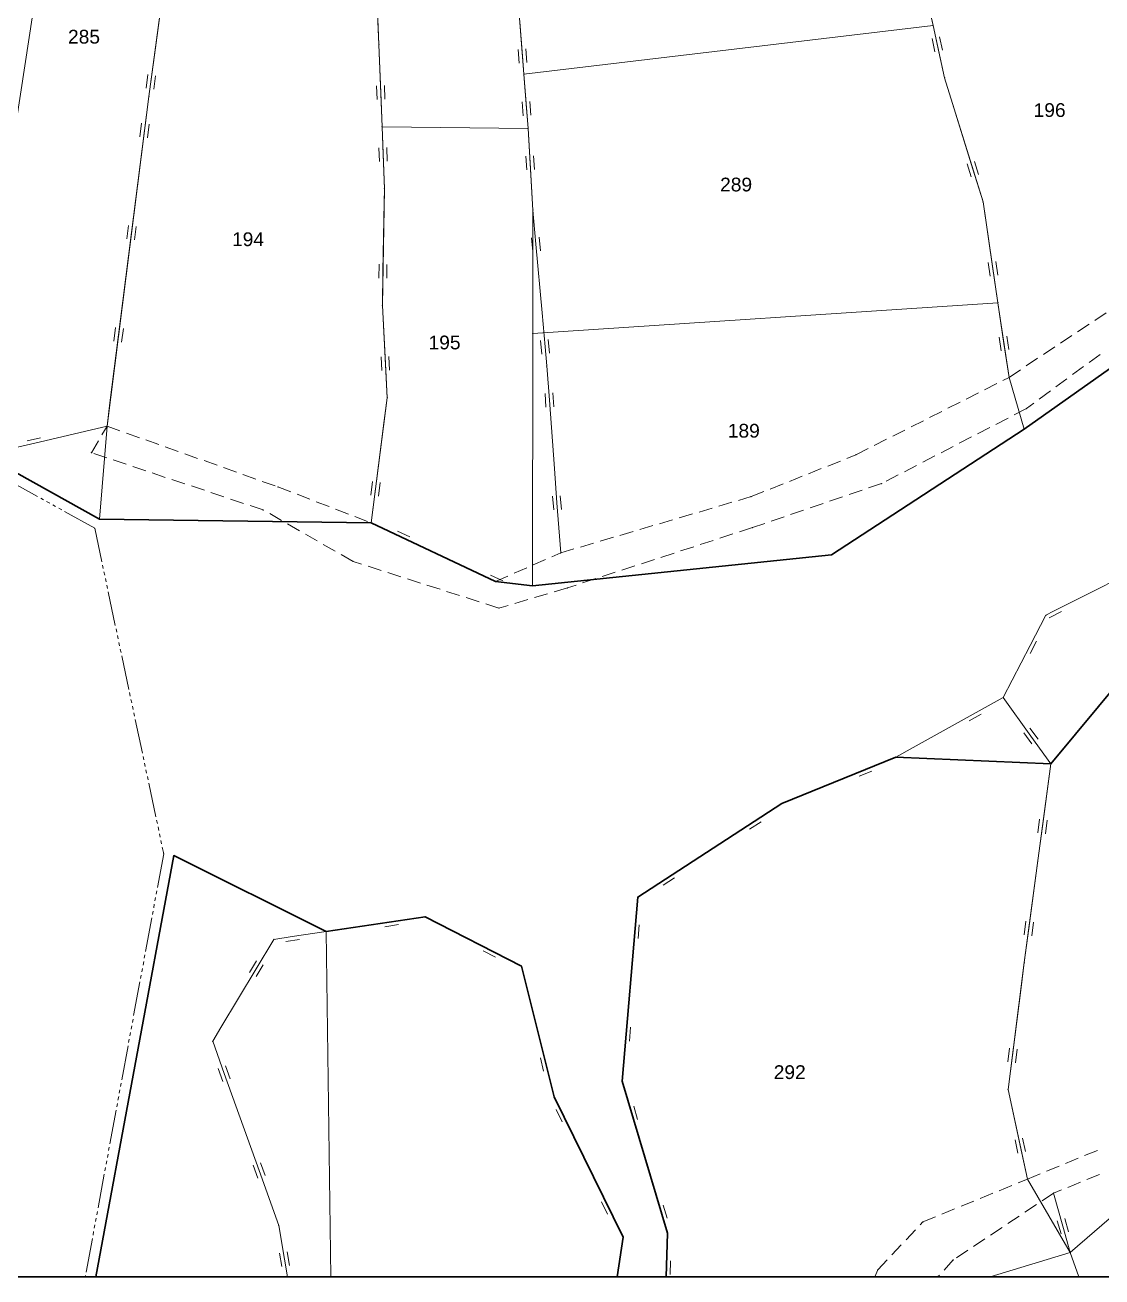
# Model space of a CAD drawing. Header units: millimetres. Extents: x 614452 to 616952, y 4151662 to 4153442.
# Drawn here: x 614932.3 to 615089.2, y 4151662.5 to 4151844.9 of the extents above; entities that cross this region are included whole.
import ezdxf
from ezdxf.xclip import XClip

# ---------------------------------------------------------------- set-up
doc = ezdxf.new("R2010")
doc.units = ezdxf.units.MM
doc.header["$XCLIPFRAME"] = 2
for name, color, linetype, lineweight in [('01_UYGALAN_TARAMA', 26, 'Continuous', 20), ('02_ADA_ALN_YENI', 7, 'Continuous', 30), ('03_PARSEL_ALN_ESKI', 18, 'Continuous', 0), ('03_PARSEL_ALN_YENI', 171, 'Continuous', 0), ('03_PARSEL_NO_ESKI', 5, 'Continuous', 0), ('03_PARSEL_SNR_YENI', 5, 'Continuous', 0), ('06_DETAY_SNR_KROKI', 4, 'Continuous', 0), ('06_DETAY_SNR_PAFTA', 26, 'Continuous', 0), ('07_SNRTIP_GECERLI', 30, 'Continuous', 0), ('07_SNRTIP_SABIT', 18, 'Continuous', 0), ('NOKTA_DETAY_YENI', 171, 'Continuous', 0), ('NOKTA_PARSEL_ESKI', 6, 'Continuous', 0), ('NOKTA_PARSEL_YENI', 30, 'Continuous', 0)]:
    doc.layers.add(name, color=color, linetype=linetype, lineweight=lineweight)
doc.layers.add('ANTET', color=7, linetype='Continuous')
doc.styles.get("Standard").update_dxf_attribs({"font": 'Arial'})

# ---------------------------------------------------------------- blocks, each defined once
blk = doc.blocks.new('fggg')
at = {"layer": '01_UYGALAN_TARAMA', "color": 252}
for p, q in [((614934.15, 4151776.21, 0.95), (614929.78, 4151778.63, 0.95)), ((614935.02, 4151775.72, 0.95), (614934.59, 4151775.96, 0.95)), ((614935.9, 4151775.23, 0.95), (614935.46, 4151775.48, 0.95)), ((614936.77, 4151774.75, 0.95), (614936.34, 4151774.99, 0.95)), ((614937.65, 4151774.26, 0.95), (614937.21, 4151774.51, 0.95)), ((614942.46, 4151771.59, 0.95), (614938.08, 4151774.02, 0.95)), ((614942.46, 4151771.59, 0.95), (614943.49, 4151766.7, 0.95)), ((614943.6, 4151766.21, 0.95), (614943.7, 4151765.72, 0.95)), ((614943.8, 4151765.23, 0.95), (614943.91, 4151764.74, 0.95)), ((614944.01, 4151764.26, 0.95), (614944.11, 4151763.77, 0.95)), ((614944.22, 4151763.28, 0.95), (614944.32, 4151762.79, 0.95)), ((614944.43, 4151762.3, 0.95), (614945.46, 4151757.41, 0.95)), ((614945.57, 4151756.92, 0.95), (614945.67, 4151756.43, 0.95)), ((614945.77, 4151755.94, 0.95), (614945.88, 4151755.45, 0.95)), ((614945.98, 4151754.96, 0.95), (614946.08, 4151754.47, 0.95)), ((614946.19, 4151753.98, 0.95), (614946.29, 4151753.49, 0.95)), ((614946.39, 4151753.01, 0.95), (614947.43, 4151748.11, 0.95)), ((614947.54, 4151747.63, 0.95), (614947.64, 4151747.14, 0.95)), ((614947.74, 4151746.65, 0.95), (614947.85, 4151746.16, 0.95)), ((614947.95, 4151745.67, 0.95), (614948.05, 4151745.18, 0.95)), ((614948.16, 4151744.69, 0.95), (614948.26, 4151744.2, 0.95)), ((614948.36, 4151743.71, 0.95), (614949.4, 4151738.82, 0.95)), ((614949.5, 4151738.33, 0.95), (614949.61, 4151737.84, 0.95)), ((614949.71, 4151737.35, 0.95), (614949.82, 4151736.86, 0.95)), ((614949.92, 4151736.38, 0.95), (614950.02, 4151735.89, 0.95)), ((614950.13, 4151735.4, 0.95), (614950.23, 4151734.91, 0.95)), ((614950.33, 4151734.42, 0.95), (614951.37, 4151729.53, 0.95)), ((614951.47, 4151729.04, 0.95), (614951.58, 4151728.55, 0.95)), ((614951.68, 4151728.06, 0.95), (614951.79, 4151727.57, 0.95)), ((614951.89, 4151727.08, 0.95), (614951.99, 4151726.59, 0.95)), ((614952.1, 4151726.1, 0.95), (614952.2, 4151725.61, 0.95)), ((614952.51, 4151724.17, 0.95), (614951.6, 4151719.25, 0.95)), ((614952.3, 4151725.12, 0.95), (614952.51, 4151724.17, 0.95)), ((614951.5, 4151718.76, 0.95), (614951.41, 4151718.27, 0.95)), ((614951.14, 4151716.79, 0.95), (614951.05, 4151716.3, 0.95)), ((614951.32, 4151717.78, 0.95), (614951.23, 4151717.29, 0.95)), ((614950.78, 4151714.83, 0.95), (614949.86, 4151709.91, 0.95)), ((614950.96, 4151715.81, 0.95), (614950.87, 4151715.32, 0.95)), ((614949.77, 4151709.42, 0.95), (614949.68, 4151708.93, 0.95)), ((614949.41, 4151707.45, 0.95), (614949.32, 4151706.96, 0.95)), ((614949.59, 4151708.44, 0.95), (614949.5, 4151707.95, 0.95)), ((614949.04, 4151705.49, 0.95), (614948.13, 4151700.57, 0.95)), ((614949.23, 4151706.47, 0.95), (614949.13, 4151705.98, 0.95)), ((614948.04, 4151700.08, 0.95), (614947.95, 4151699.59, 0.95)), ((614947.68, 4151698.11, 0.95), (614947.59, 4151697.62, 0.95)), ((614947.86, 4151699.1, 0.95), (614947.77, 4151698.6, 0.95)), ((614947.31, 4151696.15, 0.95), (614946.4, 4151691.23, 0.95)), ((614947.49, 4151697.13, 0.95), (614947.4, 4151696.64, 0.95)), ((614946.31, 4151690.74, 0.95), (614946.22, 4151690.25, 0.95)), ((614945.95, 4151688.77, 0.95), (614945.85, 4151688.28, 0.95)), ((614946.13, 4151689.75, 0.95), (614946.04, 4151689.26, 0.95)), ((614945.76, 4151687.79, 0.95), (614945.67, 4151687.3, 0.95)), ((614945.58, 4151686.81, 0.95), (614944.67, 4151681.89, 0.95)), ((614944.4, 4151680.41, 0.95), (614944.31, 4151679.92, 0.95)), ((614944.58, 4151681.4, 0.95), (614944.49, 4151680.91, 0.95)), ((614944.03, 4151678.45, 0.95), (614943.94, 4151677.96, 0.95)), ((614944.21, 4151679.43, 0.95), (614944.12, 4151678.94, 0.95)), ((614943.85, 4151677.46, 0.95), (614942.94, 4151672.55, 0.95)), ((614942.67, 4151671.07, 0.95), (614942.57, 4151670.58, 0.95)), ((614942.85, 4151672.06, 0.95), (614942.76, 4151671.56, 0.95)), ((614942.3, 4151669.11, 0.95), (614942.21, 4151668.61, 0.95)), ((614942.48, 4151670.09, 0.95), (614942.39, 4151669.6, 0.95)), ((614942.12, 4151668.12, 0.95), (614941.21, 4151663.21, 0.95)), ((614941.12, 4151662.72, 0.95), (614941.03, 4151662.22, 0.95))]:
    blk.add_line(p, q, dxfattribs=at)
for p in [(614942.46, 4151771.59, 250.05), (614952.51, 4151724.17, 244.25)]:
    blk.add_point(p, dxfattribs=at)
at = {"layer": '02_ADA_ALN_YENI', "color": 252}
for points in [[(615175.25, 4151861.18, 0), (615152.82, 4151841.86, 0), (615124.09, 4151816.59, 0), (615106.32, 4151806.16, 0), (615077.83, 4151786.04, 0), (615049.77, 4151767.71, 0), (615006.23, 4151763.2, 0), (615000.81, 4151763.81, 0), (615000.81, 4151763.81, 0), (614982.7, 4151772.39, 0), (614943.18, 4151772.9, 0), (614923.77, 4151783.68, 0)], [(615025.31, 4151647.99, 0), (615025.87, 4151668.88, 0), (615019.27, 4151691.03, 0), (615019.27, 4151691.03, 0), (615021.54, 4151717.85, 0), (615042.55, 4151731.48, 0), (615059.11, 4151738.24, 0), (615081.71, 4151737.25, 0), (615113.31, 4151775.31, 0)]]:
    blk.add_polyline3d(points, dxfattribs=at)
blk.add_polyline3d([(615109.46, 4151498.42, 0), (615102.15, 4151529.22, 0), (615090.18, 4151559.5, 0), (615088.03, 4151568.93, 0), (615074.72, 4151581.42, 0), (615068.09, 4151595.12, 0), (615054.21, 4151605.29, 0), (615051.82, 4151607.71, 0), (615037.93, 4151616.27, 0), (615020.48, 4151635.83, 0), (615018.45, 4151645.66, 0), (615017.47, 4151655.62, 0), (615019.43, 4151668.29, 0), (615009.35, 4151688.75, 0), (615004.63, 4151707.76, 0), (614990.58, 4151714.97, 0), (614976.16, 4151712.82, 0), (614953.98, 4151723.9, 0), (614933.58, 4151613.82, 0), (614950.29, 4151557.44, 0), (614962.41, 4151509.52, 0), (615022.81, 4151401.71, 0), (615115.85, 4151469.71, 0), (615109.46, 4151498.42, 0)], close=True, dxfattribs=at)
at = {"layer": '03_PARSEL_ALN_ESKI', "color": 252}
for p in [(614941.2, 4151843.2), (615081.82, 4151832.51), (615036.17, 4151821.66), (614965.09, 4151813.69), (614993.7, 4151798.65), (615037.28, 4151785.79), (615043.97, 4151692.34)]:
    blk.add_point(p, dxfattribs=at)
at = {"layer": '03_PARSEL_ALN_YENI', "color": 252}
for points in [[(615053.52, 4151893.93, 0), (615057.88, 4151874.28, 0), (615058.94, 4151869.63, 0), (615062.73, 4151853.06, 0), (615064.55, 4151844.84, 0), (615004.96, 4151837.72, 0), (615003.2, 4151860.31, 0), (615001.56, 4151874.94, 0), (614999.63, 4151897.21, 0), (615000.03, 4151908.06, 0), (615000.84, 4151919.48, 0), (615002.74, 4151939.16, 0), (615004.04, 4151944.06, 0), (615023.39, 4151940.5, 0), (615032.79, 4151938.84, 0), (615038.71, 4151935.42, 0), (615043.6, 4151930.03, 0), (615049.53, 4151928.12, 0), (615049.65, 4151912.85, 0), (615053.52, 4151893.93, 0)], [(614923.77, 4151783.68, 0), (614909.48, 4151802.12, 0), (614928.01, 4151917.71, 0), (614943.68, 4151913.64, 0), (614923.77, 4151783.68, 0)], [(614923.77, 4151783.68, 0), (614943.68, 4151913.64, 0), (614960.38, 4151909.46, 0), (614958.46, 4151895.38, 0), (614954.39, 4151864.59, 0), (614953.29, 4151856.42, 0), (614950.35, 4151834.49, 0), (614944.25, 4151786.46, 0), (614943.18, 4151772.9, 0), (614923.77, 4151783.68, 0)], [(614999.63, 4151897.21, 0), (615001.56, 4151874.94, 0), (615003.2, 4151860.31, 0), (615004.96, 4151837.72, 0), (615005.57, 4151829.82, 0), (614984.31, 4151830.07, 0), (614983.86, 4151842.04, 0), (614983.37, 4151853.21, 0), (614983.09, 4151859.75, 0), (614982.72, 4151880.36, 0), (614983.12, 4151895.71, 0), (614999.63, 4151897.21, 0)], [(615058.94, 4151869.63, 0), (615084.04, 4151872.05, 0), (615094.03, 4151842.3, 0), (615103.65, 4151811.56, 0), (615106.32, 4151806.16, 0), (615077.83, 4151786.04, 0), (615075.62, 4151793.57, 0), (615074.01, 4151804.44, 0), (615071.83, 4151819.13, 0), (615066.24, 4151837.21, 0), (615064.55, 4151844.84, 0), (615062.73, 4151853.06, 0), (615058.94, 4151869.63, 0)], [(614982.7, 4151772.39, 0), (614943.18, 4151772.9, 0), (614944.25, 4151786.46, 0), (614950.35, 4151834.49, 0), (614953.29, 4151856.42, 0), (614983.37, 4151853.21, 0), (614983.86, 4151842.04, 0), (614984.31, 4151830.07, 0), (614984.65, 4151821.05, 0), (614984.35, 4151804.03, 0), (614985.06, 4151790.6, 0), (614982.7, 4151772.39, 0)], [(615066.24, 4151837.21, 0), (615071.83, 4151819.13, 0), (615074.01, 4151804.44, 0), (615006.26, 4151799.98, 0), (615006.28, 4151817.93, 0), (615005.57, 4151829.82, 0), (615004.96, 4151837.72, 0), (615064.55, 4151844.84, 0), (615066.24, 4151837.21, 0)], [(615006.26, 4151799.98, 0), (615006.23, 4151763.2, 0), (615000.81, 4151763.81, 0), (614982.7, 4151772.39, 0), (614985.06, 4151790.6, 0), (614984.35, 4151804.03, 0), (614984.65, 4151821.05, 0), (614984.31, 4151830.07, 0), (615005.57, 4151829.82, 0), (615006.28, 4151817.93, 0), (615006.26, 4151799.98, 0)], [(615006.26, 4151799.98, 0), (615074.01, 4151804.44, 0), (615075.62, 4151793.57, 0), (615077.83, 4151786.04, 0), (615049.77, 4151767.71, 0), (615006.23, 4151763.2, 0), (615006.26, 4151799.98, 0)], [(615081.71, 4151737.25, 0), (615113.31, 4151775.31, 0), (615120.44, 4151762.66, 0), (615126.83, 4151751.33, 0), (615132.8, 4151734.88, 0), (615133.95, 4151718.31, 0), (615137.69, 4151711.97, 0), (615084.54, 4151666.06, 0), (615078.31, 4151676.76, 0), (615075.49, 4151689.81, 0), (615077.83, 4151708.32, 0), (615081.71, 4151737.25, 0)], [(615021.54, 4151717.85, 0), (615042.55, 4151731.48, 0), (615059.11, 4151738.24, 0), (615081.71, 4151737.25, 0), (615077.83, 4151708.32, 0), (615075.49, 4151689.81, 0), (615078.31, 4151676.76, 0), (615084.54, 4151666.06, 0), (615025.31, 4151647.99, 0), (615025.87, 4151668.88, 0), (615019.27, 4151691.03, 0), (615021.54, 4151717.85, 0)], [(614950.29, 4151557.44, 0), (614933.58, 4151613.82, 0), (614953.98, 4151723.9, 0), (614976.16, 4151712.82, 0), (614977.57, 4151609.63, 0), (614979.59, 4151581.69, 0), (614978.99, 4151563.47, 0), (614962.12, 4151560.65, 0), (614950.29, 4151557.44, 0)], [(614977.57, 4151609.63, 0), (614976.16, 4151712.82, 0), (614990.58, 4151714.97, 0), (615004.63, 4151707.76, 0), (615009.35, 4151688.75, 0), (615019.43, 4151668.29, 0), (615017.47, 4151655.62, 0), (615018.45, 4151645.66, 0), (615020.48, 4151635.83, 0), (615023.71, 4151610.6, 0), (615024.67, 4151593.57, 0), (615023.38, 4151587.46, 0), (615022.27, 4151569.94, 0), (615000.02, 4151567.17, 0), (614978.99, 4151563.47, 0), (614979.59, 4151581.69, 0), (614977.57, 4151609.63, 0)], [(615146.02, 4151697.84, 0), (615163.02, 4151674.86, 0), (615170.52, 4151664.2, 0), (615174.71, 4151657.38, 0), (615182.32, 4151646.96, 0), (615190.58, 4151636.08, 0), (615194.6, 4151625.77, 0), (615194.25, 4151620.55, 0), (615122.2, 4151593.6, 0), (615112.37, 4151610.34, 0), (615100.86, 4151633.85, 0), (615088.41, 4151654.98, 0), (615084.54, 4151666.06, 0), (615137.69, 4151711.97, 0), (615146.02, 4151697.84, 0)], [(615094.06, 4151570.07, 0), (615078.82, 4151584.81, 0), (615075.25, 4151591.86, 0), (615069.26, 4151597.71, 0), (615056.09, 4151608.13, 0), (615054.1, 4151610.28, 0), (615030.98, 4151630.61, 0), (615025.31, 4151647.99, 0), (615084.54, 4151666.06, 0), (615088.41, 4151654.98, 0), (615100.86, 4151633.85, 0), (615112.37, 4151610.34, 0), (615122.2, 4151593.6, 0), (615095.07, 4151565.67, 0), (615094.06, 4151570.07, 0)]]:
    blk.add_polyline3d(points, close=True, dxfattribs=at)
at = {"layer": '03_PARSEL_SNR_YENI', "color": 252}
for p, q in [((614952.63, 4151851.47, 0.95), (614951.3, 4151841.56, 0.95)), ((615064.55, 4151844.84, 0.95), (615063.47, 4151849.72, 0.95)), ((614983.86, 4151842.04, 0.95), (614983.64, 4151847.03, 0.95)), ((615004.36, 4151845.36, 0.95), (615004.75, 4151840.37, 0.95)), ((615065.16, 4151842.09, 0.95), (615064.55, 4151844.84, 0.95)), ((614984.12, 4151835.07, 0.95), (614983.86, 4151842.04, 0.95)), ((615064.83, 4151841, 0.95), (615064.4, 4151842.95, 0.95)), ((615066.24, 4151837.21, 0.95), (615065.16, 4151842.09, 0.95)), ((615065.93, 4151841.24, 0.95), (615065.5, 4151843.19, 0.95)), ((614951.3, 4151841.56, 0.95), (614950.64, 4151836.6, 0.95)), ((615004.11, 4151841.32, 0.95), (615004.27, 4151839.33, 0.95)), ((615004.75, 4151840.37, 0.95), (615004.96, 4151837.72, 0.95)), ((615005.23, 4151841.41, 0.95), (615005.39, 4151839.42, 0.95)), ((614950.21, 4151837.67, 0.95), (614949.94, 4151835.69, 0.95)), ((614950.64, 4151836.6, 0.95), (614950.35, 4151834.49, 0.95)), ((614951.33, 4151837.52, 0.95), (614951.06, 4151835.54, 0.95)), ((615004.96, 4151837.72, 0.95), (615005.34, 4151832.73, 0.95)), ((615067.4, 4151833.46, 0.95), (615066.24, 4151837.21, 0.95)), ((614983.59, 4151834.05, 0.95), (614983.52, 4151836.05, 0.95)), ((614984.31, 4151830.07, 0.95), (614984.12, 4151835.07, 0.95)), ((614984.72, 4151834.09, 0.95), (614984.64, 4151836.09, 0.95)), ((614950.35, 4151834.49, 0.95), (614949.72, 4151829.53, 0.95)), ((615004.71, 4151833.69, 0.95), (615004.86, 4151831.69, 0.95)), ((615005.83, 4151833.77, 0.95), (615005.98, 4151831.78, 0.95)), ((615070.35, 4151823.91, 0.95), (615067.4, 4151833.46, 0.95)), ((615005.34, 4151832.73, 0.95), (615005.57, 4151829.82, 0.95)), ((614949.72, 4151829.53, 0.95), (614948.46, 4151819.61, 0.95)), ((614949.29, 4151830.59, 0.95), (614949.04, 4151828.61, 0.95)), ((614950.41, 4151830.45, 0.95), (614950.15, 4151828.47, 0.95)), ((614984.46, 4151826.05, 0.95), (614984.31, 4151830.07, 0.95)), ((615005.57, 4151829.82, 0.95), (615005.87, 4151824.83, 0.95)), ((614983.93, 4151825.03, 0.95), (614983.86, 4151827.03, 0.95)), ((614984.65, 4151821.05, 0.95), (614984.46, 4151826.05, 0.95)), ((614985.06, 4151825.07, 0.95), (614984.98, 4151827.07, 0.95)), ((615005.25, 4151825.8, 0.95), (615005.37, 4151823.8, 0.95)), ((615006.37, 4151825.86, 0.95), (615006.49, 4151823.87, 0.95)), ((615005.87, 4151824.83, 0.95), (615006.28, 4151817.93, 0.95)), ((615070.11, 4151822.79, 0.95), (615069.52, 4151824.7, 0.95)), ((615071.83, 4151819.13, 0.95), (615070.35, 4151823.91, 0.95)), ((615071.18, 4151823.12, 0.95), (615070.59, 4151825.03, 0.95)), ((614984.61, 4151819.02, 0.95), (614984.65, 4151821.05, 0.95)), ((614948.46, 4151819.61, 0.95), (614947.83, 4151814.65, 0.95)), ((614984.44, 4151809.03, 0.95), (614984.61, 4151819.02, 0.95)), ((615073.27, 4151809.38, 0.95), (615071.83, 4151819.13, 0.95)), ((614947.83, 4151814.65, 0.95), (614946.57, 4151804.73, 0.95)), ((614947.4, 4151815.71, 0.95), (614947.15, 4151813.73, 0.95)), ((614948.52, 4151815.57, 0.95), (614948.26, 4151813.59, 0.95)), ((614983.86, 4151808.04, 0.95), (614983.89, 4151810.04, 0.95)), ((614984.99, 4151808.02, 0.95), (614985.02, 4151810.02, 0.95)), ((615072.86, 4151808.31, 0.95), (615072.57, 4151810.29, 0.95)), ((615074.01, 4151804.44, 0.95), (615073.27, 4151809.38, 0.95)), ((615073.98, 4151808.48, 0.95), (615073.68, 4151810.46, 0.95)), ((614984.35, 4151804.03, 0.95), (614984.44, 4151809.03, 0.95)), ((614946.57, 4151804.73, 0.95), (614945.94, 4151799.77, 0.95)), ((614984.8, 4151795.59, 0.95), (614984.35, 4151804.03, 0.95)), ((615074.88, 4151798.52, 0.95), (615074.01, 4151804.44, 0.95)), ((614945.51, 4151800.83, 0.95), (614945.26, 4151798.85, 0.95)), ((614946.63, 4151800.69, 0.95), (614946.38, 4151798.71, 0.95)), ((614945.94, 4151799.77, 0.95), (614944.68, 4151789.85, 0.95)), ((615074.47, 4151797.45, 0.95), (615074.18, 4151799.43, 0.95)), ((615075.62, 4151793.57, 0.95), (615074.88, 4151798.52, 0.95)), ((615075.59, 4151797.61, 0.95), (615075.29, 4151799.59, 0.95)), ((614984.29, 4151794.57, 0.95), (614984.18, 4151796.56, 0.95)), ((614985.41, 4151794.63, 0.95), (614985.31, 4151796.62, 0.95)), ((614985.06, 4151790.6, 0.95), (614984.8, 4151795.59, 0.95)), ((614944.68, 4151789.85, 0.95), (614944.25, 4151786.46, 0.95)), ((614984.63, 4151787.26, 0.95), (614985.06, 4151790.6, 0.95)), ((614983.34, 4151777.34, 0.95), (614984.63, 4151787.26, 0.95)), ((614982.65, 4151776.42, 0.95), (614982.91, 4151778.41, 0.95)), ((614983.77, 4151776.28, 0.95), (614984.03, 4151778.26, 0.95)), ((614982.7, 4151772.39, 0.95), (614983.34, 4151777.34, 0.95)), ((614982.7, 4151772.39, 0.95), (614987.22, 4151770.25, 0.95)), ((614986.55, 4151771.18, 0.95), (614988.36, 4151770.33, 0.95)), ((614987.22, 4151770.25, 0.95), (614996.25, 4151765.97, 0.95)), ((614996.25, 4151765.97, 0.95), (615000.77, 4151763.83, 0.95)), ((615000.11, 4151764.77, 0.95), (615001.92, 4151763.91, 0.95)), ((615000.77, 4151763.83, 0.95), (615000.81, 4151763.81, 0.95)), ((615059.11, 4151738.24, 0.95), (615054.48, 4151736.35, 0.95)), ((615054.48, 4151736.35, 0.95), (615045.23, 4151732.57, 0.95)), ((615055.62, 4151736.21, 0.95), (615053.77, 4151735.45, 0.95)), ((615080.49, 4151728.14, 0.95), (615081.71, 4151737.25, 0.95)), ((615045.23, 4151732.57, 0.95), (615042.55, 4151731.48, 0.95)), ((615042.55, 4151731.48, 0.95), (615038.36, 4151728.76, 0.95)), ((615079.8, 4151727.23, 0.95), (615080.06, 4151729.21, 0.95)), ((615080.91, 4151727.08, 0.95), (615081.18, 4151729.06, 0.95)), ((615038.36, 4151728.76, 0.95), (615029.97, 4151723.31, 0.95)), ((615039.5, 4151728.83, 0.95), (615037.83, 4151727.74, 0.95)), ((615079.82, 4151723.19, 0.95), (615080.49, 4151728.14, 0.95)), ((615029.97, 4151723.31, 0.95), (615025.78, 4151720.59, 0.95)), ((615078.49, 4151713.28, 0.95), (615079.82, 4151723.19, 0.95)), ((615025.78, 4151720.59, 0.95), (615021.54, 4151717.85, 0.95)), ((615026.92, 4151720.66, 0.95), (615025.24, 4151719.58, 0.95)), ((615021.54, 4151717.85, 0.95), (615021.12, 4151712.86, 0.95)), ((614990.58, 4151714.97, 0.95), (614985.63, 4151714.23, 0.95)), ((614991.29, 4151714.61, 0.95), (614990.58, 4151714.97, 0.95)), ((615000.18, 4151710.04, 0.95), (614991.29, 4151714.61, 0.95)), ((615077.8, 4151712.36, 0.95), (615078.07, 4151714.34, 0.95)), ((614985.63, 4151714.23, 0.95), (614976.16, 4151712.82, 0.95)), ((614986.71, 4151713.83, 0.95), (614984.73, 4151713.53, 0.95)), ((615021.12, 4151712.86, 0.95), (615020.28, 4151702.9, 0.95)), ((615021.77, 4151713.81, 0.95), (615021.6, 4151711.82, 0.95)), ((615077.83, 4151708.32, 0.95), (615078.49, 4151713.28, 0.95)), ((615078.92, 4151712.21, 0.95), (615079.18, 4151714.19, 0.95)), ((615000.82, 4151709.08, 0.95), (614999.04, 4151710, 0.95)), ((615004.63, 4151707.76, 0.95), (615000.18, 4151710.04, 0.95)), ((615005.74, 4151703.31, 0.95), (615004.63, 4151707.76, 0.95)), ((615077.37, 4151704.69, 0.95), (615077.83, 4151708.32, 0.95)), ((615076.12, 4151694.77, 0.95), (615077.37, 4151704.69, 0.95)), ((615008.15, 4151693.6, 0.95), (615005.74, 4151703.31, 0.95)), ((615020.28, 4151702.9, 0.95), (615019.86, 4151697.92, 0.95)), ((615019.86, 4151697.92, 0.95), (615019.27, 4151691.03, 0.95)), ((615020.5, 4151698.87, 0.95), (615020.33, 4151696.87, 0.95)), ((615007.84, 4151692.5, 0.95), (615007.36, 4151694.44, 0.95)), ((615075.44, 4151693.85, 0.95), (615075.69, 4151695.83, 0.95)), ((615075.49, 4151689.81, 0.95), (615076.12, 4151694.77, 0.95)), ((615076.55, 4151693.7, 0.95), (615076.8, 4151695.69, 0.95)), ((615009.35, 4151688.75, 0.95), (615008.15, 4151693.6, 0.95)), ((615019.27, 4151691.03, 0.95), (615020.7, 4151686.24, 0.95)), ((615010.59, 4151686.24, 0.95), (615009.35, 4151688.75, 0.95)), ((615077.26, 4151681.64, 0.95), (615075.49, 4151689.81, 0.95)), ((615020.96, 4151687.36, 0.95), (615021.53, 4151685.44, 0.95)), ((615010.53, 4151685.09, 0.95), (615009.65, 4151686.88, 0.95)), ((615012.8, 4151681.75, 0.95), (615010.59, 4151686.24, 0.95)), ((615020.7, 4151686.24, 0.95), (615023.56, 4151676.65, 0.95)), ((615017.22, 4151672.78, 0.95), (615012.8, 4151681.75, 0.95)), ((615076.92, 4151680.55, 0.95), (615076.5, 4151682.5, 0.95)), ((615078.31, 4151676.76, 0.95), (615077.26, 4151681.64, 0.95)), ((615078.02, 4151680.78, 0.95), (615077.6, 4151682.74, 0.95)), ((615023.56, 4151676.65, 0.95), (615024.99, 4151671.86, 0.95)), ((615017.16, 4151671.63, 0.95), (615016.28, 4151673.43, 0.95)), ((615019.43, 4151668.29, 0.95), (615017.22, 4151672.78, 0.95)), ((615025.24, 4151672.98, 0.95), (615025.81, 4151671.06, 0.95)), ((615024.99, 4151671.86, 0.95), (615025.87, 4151668.88, 0.95)), ((615025.87, 4151668.88, 0.95), (615025.74, 4151663.88, 0.95)), ((615018.24, 4151660.57, 0.95), (615019.43, 4151668.29, 0.95)), ((615084.54, 4151666.06, 0.95), (615086.19, 4151661.34, 0.95)), ((615025.74, 4151663.88, 0.95), (615025.47, 4151653.88, 0.95)), ((615026.33, 4151664.86, 0.95), (615026.28, 4151662.86, 0.95))]:
    blk.add_line(p, q, dxfattribs=at)
for p in [(615064.55, 4151844.84, 607.72), (615064.55, 4151844.84, 607.66), (614983.86, 4151842.04, 606.92), (614983.86, 4151842.04, 606.92), (615004.96, 4151837.72, 607.19), (615004.96, 4151837.72, 607.53), (615066.24, 4151837.21, 607.66), (615066.24, 4151837.21, 607.66), (614950.35, 4151834.49, 606.49), (614950.35, 4151834.49, 606.49), (614984.31, 4151830.07, 606.92), (614984.31, 4151830.07, 606.53), (615005.57, 4151829.82, 607.19), (615005.57, 4151829.82, 607.19), (614984.65, 4151821.05, 606.53), (614984.65, 4151821.05, 606.53), (615071.83, 4151819.13, 606.94), (615071.83, 4151819.13, 606.94), (615006.28, 4151817.93, 606.75), (614984.35, 4151804.03, 606.51), (614984.35, 4151804.03, 606.51), (615074.01, 4151804.44, 606.94), (615074.01, 4151804.44, 607.02), (615075.62, 4151793.57, 607.02), (614985.06, 4151790.6, 606.4), (614985.06, 4151790.6, 606.4), (614944.25, 4151786.46, 605.7), (614982.7, 4151772.39, 606.04), (614982.7, 4151772.39, 606.04), (615000.81, 4151763.81, 606.59), (615059.11, 4151738.24, 612.22), (615081.71, 4151737.25, 624.47), (615042.55, 4151731.48, 613.53), (615042.55, 4151731.48, 613.53), (615021.54, 4151717.85, 619.57), (615021.54, 4151717.85, 619.57), (614990.58, 4151714.97, 623.1), (614990.58, 4151714.97, 623.1), (614976.16, 4151712.82, 623.51), (615004.63, 4151707.76, 622.73), (615004.63, 4151707.76, 622.73), (615077.83, 4151708.32, 633.51), (615077.83, 4151708.32, 633.51), (615019.27, 4151691.03, 625.1), (615019.27, 4151691.03, 625.1), (615009.35, 4151688.75, 623.53), (615009.35, 4151688.75, 623.53), (615075.49, 4151689.81, 639.1), (615075.49, 4151689.81, 639.1), (615078.31, 4151676.76, 647.77), (615025.87, 4151668.88, 627.89), (615025.87, 4151668.88, 627.89), (615019.43, 4151668.29, 625.23), (615019.43, 4151668.29, 625.23), (615084.54, 4151666.06, 643.9)]:
    blk.add_point(p, dxfattribs=at)
at = {"layer": '06_DETAY_SNR_KROKI', "color": 252}
for p, q in [((615006.28, 4151817.93, 0.95), (615006.72, 4151812.95, 0.95)), ((615006.07, 4151813.9, 0.95), (615006.25, 4151811.91, 0.95)), ((615006.72, 4151812.95, 0.95), (615007.61, 4151802.99, 0.95)), ((615007.19, 4151814, 0.95), (615007.37, 4151812.01, 0.95)), ((615007.61, 4151802.99, 0.95), (615008.05, 4151798.01, 0.95)), ((615007.4, 4151798.96, 0.95), (615007.58, 4151796.97, 0.95)), ((615008.52, 4151799.06, 0.95), (615008.7, 4151797.07, 0.95)), ((615008.05, 4151798.01, 0.95), (615008.3, 4151795.23, 0.95)), ((615008.3, 4151795.23, 0.95), (615008.67, 4151790.25, 0.95)), ((615008.04, 4151791.2, 0.95), (615008.18, 4151789.21, 0.95)), ((615009.16, 4151791.29, 0.95), (615009.31, 4151789.29, 0.95)), ((615008.67, 4151790.25, 0.95), (615009.41, 4151780.28, 0.95)), ((614933.73, 4151784, 0.95), (614943.46, 4151786.27, 0.95)), ((614943.46, 4151786.27, 0.95), (614944.25, 4151786.46, 0.95)), ((614928.86, 4151782.86, 0.95), (614933.73, 4151784, 0.95)), ((614932.63, 4151784.32, 0.95), (614934.57, 4151784.77, 0.95)), ((615009.41, 4151780.28, 0.95), (615009.78, 4151775.29, 0.95)), ((615010.27, 4151776.33, 0.95), (615010.42, 4151774.33, 0.95)), ((615009.15, 4151776.25, 0.95), (615009.3, 4151774.25, 0.95)), ((615009.78, 4151775.29, 0.95), (615010.33, 4151768, 0.95)), ((615095.47, 4151766.26, 0.95), (615086.55, 4151761.74, 0.95)), ((615086.55, 4151761.74, 0.95), (615082.09, 4151759.48, 0.95)), ((615080.98, 4151758.92, 0.95), (615078.68, 4151754.48, 0.95)), ((615082.09, 4151759.48, 0.95), (615080.98, 4151758.92, 0.95)), ((615083.24, 4151759.43, 0.95), (615081.45, 4151758.53, 0.95)), ((615078.68, 4151754.48, 0.95), (615074.77, 4151746.92, 0.95)), ((615079.64, 4151755.11, 0.95), (615078.72, 4151753.33, 0.95)), ((615074.77, 4151746.92, 0.95), (615070.4, 4151744.5, 0.95)), ((615078.8, 4151741.31, 0.95), (615074.77, 4151746.92, 0.95)), ((615070.4, 4151744.5, 0.95), (615061.65, 4151739.65, 0.95)), ((615071.55, 4151744.49, 0.95), (615069.8, 4151743.52, 0.95)), ((615078.92, 4151740.17, 0.95), (615077.76, 4151741.8, 0.95)), ((615079.84, 4151740.83, 0.95), (615078.67, 4151742.45, 0.95)), ((615081.71, 4151737.25, 0.95), (615078.8, 4151741.31, 0.95)), ((615061.65, 4151739.65, 0.95), (615059.11, 4151738.24, 0.95)), ((614976.16, 4151712.82, 0.95), (614971.22, 4151712.08, 0.95)), ((614968.57, 4151711.69, 0.95), (614965.99, 4151707.41, 0.95)), ((614971.22, 4151712.08, 0.95), (614968.57, 4151711.69, 0.95)), ((614972.29, 4151711.68, 0.95), (614970.31, 4151711.38, 0.95)), ((614965.99, 4151707.41, 0.95), (614960.84, 4151698.84, 0.95)), ((614966.02, 4151708.55, 0.95), (614964.99, 4151706.84, 0.95)), ((614966.99, 4151707.97, 0.95), (614965.96, 4151706.26, 0.95)), ((614960.84, 4151698.84, 0.95), (614959.64, 4151696.84, 0.95)), ((614959.64, 4151696.84, 0.95), (614961.33, 4151692.14, 0.95)), ((614960.46, 4151692.89, 0.95), (614961.13, 4151691, 0.95)), ((614961.52, 4151693.27, 0.95), (614962.19, 4151691.38, 0.95)), ((614961.33, 4151692.14, 0.95), (614964.71, 4151682.72, 0.95)), ((614964.71, 4151682.72, 0.95), (614966.39, 4151678.02, 0.95)), ((614965.53, 4151678.77, 0.95), (614966.2, 4151676.89, 0.95)), ((614966.39, 4151678.02, 0.95), (614969.27, 4151670.01, 0.95)), ((614966.59, 4151679.15, 0.95), (614967.26, 4151677.27, 0.95)), ((615082.1, 4151674.71, 0.95), (615083.46, 4151669.89, 0.95)), ((615082.64, 4151670.7, 0.95), (615083.19, 4151668.78, 0.95)), ((615083.73, 4151671.01, 0.95), (615084.27, 4151669.08, 0.95)), ((614969.27, 4151670.01, 0.95), (614970.1, 4151665.08, 0.95)), ((615083.46, 4151669.89, 0.95), (615084.54, 4151666.06, 0.95)), ((614969.38, 4151665.97, 0.95), (614969.71, 4151664, 0.95)), ((614970.1, 4151665.08, 0.95), (614971.75, 4151655.21, 0.95)), ((614970.49, 4151666.16, 0.95), (614970.82, 4151664.18, 0.95))]:
    blk.add_line(p, q, dxfattribs=at)
for p in [(615006.28, 4151817.93, 606.75), (615008.3, 4151795.23, 606.59), (615008.3, 4151795.23, 606.59), (614944.25, 4151786.46, 605.7), (615010.33, 4151768, 606.61), (615080.98, 4151758.92, 606.03), (615080.98, 4151758.92, 606.03), (615074.77, 4151746.92, 612.1), (615074.77, 4151746.92, 612.1), (615074.77, 4151746.92, 612.1), (615059.11, 4151738.24, 612.22), (615081.71, 4151737.25, 624.47), (614976.16, 4151712.82, 623.1), (614968.57, 4151711.69, 623.51), (614968.57, 4151711.69, 623.51), (614959.64, 4151696.84, 623.79), (614959.64, 4151696.84, 623.79), (615082.1, 4151674.71, 641.39), (614969.27, 4151670.01, 637.13), (614969.27, 4151670.01, 637.13), (615084.54, 4151666.06, 643.9)]:
    blk.add_point(p, dxfattribs=at)
at = {"layer": '06_DETAY_SNR_PAFTA', "color": 252}
for p, q in [((615088.11, 4151801.87, 0.95), (615089.78, 4151802.98, 0.95)), ((615085.61, 4151800.21, 0.95), (615087.28, 4151801.32, 0.95)), ((615083.11, 4151798.55, 0.95), (615084.78, 4151799.66, 0.95)), ((615080.62, 4151796.89, 0.95), (615082.28, 4151798, 0.95)), ((615088.89, 4151796.92, 0.95), (615087.28, 4151795.73, 0.95)), ((615075.62, 4151793.57, 0.95), (615077.28, 4151794.68, 0.95)), ((615078.12, 4151795.23, 0.95), (615079.78, 4151796.34, 0.95)), ((615086.48, 4151795.14, 0.95), (615084.86, 4151793.96, 0.95)), ((615074.73, 4151793.13, 0.95), (615075.62, 4151793.57, 0.95)), ((615084.06, 4151793.37, 0.95), (615082.45, 4151792.18, 0.95)), ((615069.38, 4151790.41, 0.95), (615071.17, 4151791.32, 0.95)), ((615072.06, 4151791.77, 0.95), (615073.84, 4151792.67, 0.95)), ((615081.64, 4151791.59, 0.95), (615080.03, 4151790.41, 0.95)), ((615066.71, 4151789.06, 0.95), (615068.49, 4151789.96, 0.95)), ((615079.22, 4151789.81, 0.95), (615078.14, 4151789.02, 0.95)), ((615061.35, 4151786.35, 0.95), (615063.14, 4151787.25, 0.95)), ((615064.03, 4151787.7, 0.95), (615065.81, 4151788.61, 0.95)), ((615075.48, 4151787.64, 0.95), (615073.7, 4151786.72, 0.95)), ((615078.14, 4151789.02, 0.95), (615076.37, 4151788.1, 0.95)), ((614943.5, 4151785.18, 0.95), (614944.25, 4151786.46, 0.95)), ((614944.25, 4151786.46, 0.95), (614946.14, 4151785.79, 0.95)), ((614947.08, 4151785.45, 0.95), (614948.96, 4151784.78, 0.95)), ((615058.68, 4151784.99, 0.95), (615060.46, 4151785.89, 0.95)), ((615072.81, 4151786.26, 0.95), (615071.04, 4151785.34, 0.95)), ((614941.99, 4151782.59, 0.95), (614943, 4151784.31, 0.95)), ((614949.91, 4151784.45, 0.95), (614951.79, 4151783.77, 0.95)), ((615056, 4151783.63, 0.95), (615057.79, 4151784.54, 0.95)), ((615070.15, 4151784.88, 0.95), (615068.37, 4151783.96, 0.95)), ((614944.21, 4151781.85, 0.95), (614942.31, 4151782.48, 0.95)), ((614952.73, 4151783.44, 0.95), (614954.62, 4151782.77, 0.95)), ((614955.56, 4151782.43, 0.95), (614957.44, 4151781.76, 0.95)), ((615052, 4151781.75, 0.95), (615053.33, 4151782.28, 0.95)), ((615053.33, 4151782.28, 0.95), (615055.11, 4151783.18, 0.95)), ((615064.82, 4151782.12, 0.95), (615063.05, 4151781.2, 0.95)), ((615067.49, 4151783.5, 0.95), (615065.71, 4151782.58, 0.95)), ((614947.05, 4151780.9, 0.95), (614945.15, 4151781.53, 0.95)), ((614949.9, 4151779.95, 0.95), (614948, 4151780.58, 0.95)), ((614958.38, 4151781.43, 0.95), (614960.27, 4151780.76, 0.95)), ((614961.21, 4151780.42, 0.95), (614963.1, 4151779.75, 0.95)), ((615046.42, 4151779.52, 0.95), (615048.28, 4151780.27, 0.95)), ((615049.21, 4151780.64, 0.95), (615051.07, 4151781.38, 0.95)), ((615062.16, 4151780.74, 0.95), (615060.38, 4151779.82, 0.95)), ((614952.74, 4151779, 0.95), (614950.85, 4151779.64, 0.95)), ((614955.59, 4151778.05, 0.95), (614953.69, 4151778.69, 0.95)), ((614964.04, 4151779.42, 0.95), (614965.92, 4151778.75, 0.95)), ((614966.86, 4151778.41, 0.95), (614968.75, 4151777.74, 0.95)), ((615043.64, 4151778.41, 0.95), (615045.5, 4151779.15, 0.95)), ((615057.06, 4151778.1, 0.95), (615055.17, 4151777.46, 0.95)), ((615059.49, 4151779.36, 0.95), (615057.72, 4151778.45, 0.95)), ((614958.44, 4151777.11, 0.95), (614956.54, 4151777.74, 0.95)), ((614961.28, 4151776.16, 0.95), (614959.38, 4151776.79, 0.95)), ((614969.13, 4151777.6, 0.95), (614971, 4151776.88, 0.95)), ((614971.93, 4151776.53, 0.95), (614973.8, 4151775.81, 0.95)), ((615038.06, 4151776.19, 0.95), (615039.92, 4151776.93, 0.95)), ((615040.85, 4151777.3, 0.95), (615042.71, 4151778.04, 0.95)), ((615054.22, 4151777.14, 0.95), (615052.33, 4151776.49, 0.95)), ((614964.13, 4151775.21, 0.95), (614962.23, 4151775.84, 0.95)), ((614966.97, 4151774.26, 0.95), (614965.08, 4151774.89, 0.95)), ((614974.73, 4151775.45, 0.95), (614976.6, 4151774.73, 0.95)), ((615030.47, 4151773.95, 0.95), (615032.39, 4151774.51, 0.95)), ((615033.35, 4151774.8, 0.95), (615035.26, 4151775.36, 0.95)), ((615036.22, 4151775.65, 0.95), (615038.06, 4151776.19, 0.95)), ((615048.54, 4151775.2, 0.95), (615046.65, 4151774.55, 0.95)), ((615051.38, 4151776.17, 0.95), (615049.49, 4151775.52, 0.95)), ((614967.07, 4151774.21, 0.95), (614966.97, 4151774.26, 0.95)), ((614969.67, 4151772.71, 0.95), (614967.94, 4151773.71, 0.95)), ((614977.53, 4151774.37, 0.95), (614979.4, 4151773.65, 0.95)), ((614980.33, 4151773.29, 0.95), (614982.2, 4151772.58, 0.95)), ((615024.71, 4151772.25, 0.95), (615026.63, 4151772.82, 0.95)), ((615027.59, 4151773.1, 0.95), (615029.51, 4151773.67, 0.95)), ((615042.87, 4151773.26, 0.95), (615040.97, 4151772.61, 0.95)), ((615045.7, 4151774.23, 0.95), (615043.81, 4151773.58, 0.95)), ((614972.27, 4151771.22, 0.95), (614970.54, 4151772.22, 0.95)), ((615018.96, 4151770.55, 0.95), (615020.88, 4151771.12, 0.95)), ((615021.84, 4151771.4, 0.95), (615023.75, 4151771.97, 0.95)), ((615038.24, 4151771.68, 0.95), (615036.34, 4151771.06, 0.95)), ((615040.03, 4151772.29, 0.95), (615038.24, 4151771.68, 0.95)), ((614974.87, 4151769.73, 0.95), (614973.14, 4151770.72, 0.95)), ((614977.48, 4151768.23, 0.95), (614975.74, 4151769.23, 0.95)), ((615013.2, 4151768.85, 0.95), (615015.12, 4151769.42, 0.95)), ((615016.08, 4151769.7, 0.95), (615018, 4151770.27, 0.95)), ((615032.54, 4151769.82, 0.95), (615030.64, 4151769.2, 0.95)), ((615035.39, 4151770.75, 0.95), (615033.49, 4151770.13, 0.95)), ((614980.08, 4151766.74, 0.95), (614978.34, 4151767.74, 0.95)), ((615009.05, 4151767.44, 0.95), (615010.33, 4151768, 0.95)), ((615010.33, 4151768, 0.95), (615012.25, 4151768.57, 0.95)), ((615026.83, 4151767.96, 0.95), (615024.93, 4151767.34, 0.95)), ((615029.69, 4151768.89, 0.95), (615027.78, 4151768.27, 0.95)), ((614981.33, 4151766.34, 0.95), (614980.08, 4151766.74, 0.95)), ((614984.18, 4151765.43, 0.95), (614982.28, 4151766.04, 0.95)), ((615003.55, 4151765.02, 0.95), (615005.39, 4151765.83, 0.95)), ((615006.3, 4151766.23, 0.95), (615008.13, 4151767.04, 0.95)), ((615021.13, 4151766.1, 0.95), (615019.23, 4151765.48, 0.95)), ((615023.98, 4151767.03, 0.95), (615022.08, 4151766.41, 0.95)), ((614987.04, 4151764.51, 0.95), (614985.14, 4151765.12, 0.95)), ((614989.9, 4151763.6, 0.95), (614987.99, 4151764.21, 0.95)), ((615000.81, 4151763.81, 0.95), (615002.64, 4151764.62, 0.95)), ((615015.42, 4151764.24, 0.95), (615013.52, 4151763.62, 0.95)), ((615018.28, 4151765.17, 0.95), (615016.38, 4151764.55, 0.95)), ((614992.76, 4151762.69, 0.95), (614990.85, 4151763.3, 0.95)), ((614995.61, 4151761.78, 0.95), (614993.71, 4151762.38, 0.95)), ((615008.42, 4151762.04, 0.95), (615006.5, 4151761.48, 0.95)), ((615011.3, 4151762.89, 0.95), (615009.38, 4151762.33, 0.95)), ((615012.57, 4151763.31, 0.95), (615011.3, 4151762.89, 0.95)), ((614998.47, 4151760.86, 0.95), (614996.57, 4151761.47, 0.95)), ((615001.33, 4151759.95, 0.95), (614999.42, 4151760.56, 0.95)), ((615002.67, 4151760.34, 0.95), (615001.33, 4151759.95, 0.95)), ((615005.55, 4151761.19, 0.95), (615003.63, 4151760.63, 0.95)), ((615083.86, 4151679.04, 0.95), (615085.71, 4151679.8, 0.95)), ((615086.63, 4151680.18, 0.95), (615088.48, 4151680.94, 0.95)), ((615081.09, 4151677.9, 0.95), (615082.93, 4151678.66, 0.95)), ((615076.96, 4151676.2, 0.95), (615078.31, 4151676.76, 0.95)), ((615078.31, 4151676.76, 0.95), (615080.16, 4151677.52, 0.95)), ((615086.03, 4151676.3, 0.95), (615084.18, 4151675.55, 0.95)), ((615088.81, 4151677.43, 0.95), (615086.96, 4151676.68, 0.95)), ((615071.41, 4151673.93, 0.95), (615073.26, 4151674.69, 0.95)), ((615074.18, 4151675.07, 0.95), (615076.03, 4151675.82, 0.95)), ((615082.1, 4151674.71, 0.95), (615080.43, 4151673.6, 0.95)), ((615083.25, 4151675.17, 0.95), (615082.1, 4151674.71, 0.95)), ((615065.85, 4151671.66, 0.95), (615067.7, 4151672.42, 0.95)), ((615068.63, 4151672.8, 0.95), (615070.48, 4151673.55, 0.95)), ((615079.6, 4151673.04, 0.95), (615077.94, 4151671.93, 0.95)), ((615062.67, 4151670.09, 0.95), (615063.08, 4151670.52, 0.95)), ((615063.08, 4151670.52, 0.95), (615064.93, 4151671.28, 0.95)), ((615077.1, 4151671.38, 0.95), (615075.44, 4151670.27, 0.95)), ((615060.62, 4151667.91, 0.95), (615061.99, 4151669.36, 0.95)), ((615074.61, 4151669.72, 0.95), (615072.94, 4151668.61, 0.95)), ((615058.57, 4151665.72, 0.95), (615059.93, 4151667.18, 0.95)), ((615072.11, 4151668.05, 0.95), (615070.45, 4151666.94, 0.95)), ((615069.61, 4151666.39, 0.95), (615067.95, 4151665.28, 0.95)), ((615055.89, 4151662.05, 0.95), (615056.51, 4151663.53, 0.95)), ((615056.51, 4151663.53, 0.95), (615057.88, 4151664.99, 0.95)), ((615067.5, 4151664.98, 0.95), (615066.15, 4151663.51, 0.95)), ((615065.47, 4151662.78, 0.95), (615064.11, 4151661.31, 0.95))]:
    blk.add_line(p, q, dxfattribs=at)
for p in [(615075.62, 4151793.57, 607.02), (615075.62, 4151793.57, 607.02), (615078.14, 4151789.02, 607.22), (615078.14, 4151789.02, 607.22), (614944.25, 4151786.46, 605.7), (614944.25, 4151786.46, 605.7), (614941.99, 4151782.59, 605.8), (614941.99, 4151782.59, 605.8), (615053.33, 4151782.28, 606.88), (615053.33, 4151782.28, 606.88), (615057.06, 4151778.1, 606.92), (615057.06, 4151778.1, 606.92), (614969.13, 4151777.6, 605.81), (614969.13, 4151777.6, 605.81), (615038.06, 4151776.19, 606.8), (615038.06, 4151776.19, 606.8), (614966.97, 4151774.26, 605.81), (614966.97, 4151774.26, 605.81), (614982.7, 4151772.39, 606.04), (615038.24, 4151771.68, 606.82), (615038.24, 4151771.68, 606.82), (615010.33, 4151768, 606.61), (615010.33, 4151768, 606.61), (614980.08, 4151766.74, 606.19), (614980.08, 4151766.74, 606.19), (615000.81, 4151763.81, 606.59), (615011.3, 4151762.89, 606.68), (615011.3, 4151762.89, 606.68), (615001.33, 4151759.95, 606.58), (615001.33, 4151759.95, 606.58), (615078.31, 4151676.76, 647.77), (615078.31, 4151676.76, 647.77), (615082.1, 4151674.71, 641.39), (615082.1, 4151674.71, 641.39), (615063.08, 4151670.52, 639.76), (615063.08, 4151670.52, 639.76), (615056.51, 4151663.53, 639.55), (615056.51, 4151663.53, 639.55), (615067.5, 4151664.98, 642.56), (615067.5, 4151664.98, 642.56)]:
    blk.add_point(p, dxfattribs=at)
at = {"layer": '07_SNRTIP_GECERLI', "color": 252}
for points in [[(614943.68, 4151913.64, 0), (614923.77, 4151783.68, 0)], [(615004.96, 4151837.72, 0), (615064.55, 4151844.84, 0)], [(614984.31, 4151830.07, 0), (615005.57, 4151829.82, 607.19)], [(615006.23, 4151763.2, 0), (615006.26, 4151799.98, 0), (615006.28, 4151817.93, 606.75)], [(615077.83, 4151786.04, 0), (615106.32, 4151806.16, 607.88)], [(615006.26, 4151799.98, 0), (615074.01, 4151804.44, 0)], [(615077.83, 4151786.04, 0), (615075.62, 4151793.57, 607.02)], [(614944.25, 4151786.46, 605.7), (614943.18, 4151772.9, 0)], [(615006.23, 4151763.2, 0), (615049.77, 4151767.71, 0), (615077.83, 4151786.04, 0)], [(614943.18, 4151772.9, 0), (614923.77, 4151783.68, 0)], [(615113.31, 4151775.31, 607.77), (615081.71, 4151737.25, 624.47)], [(614943.18, 4151772.9, 0), (614982.7, 4151772.39, 606.04)], [(615000.81, 4151763.81, 606.59), (615006.23, 4151763.2, 0)], [(615081.71, 4151737.25, 624.47), (615059.11, 4151738.24, 612.22)], [(614953.98, 4151723.9, 0), (614933.58, 4151613.82, 0), (614950.29, 4151557.44, 0)], [(614976.16, 4151712.82, 0), (614953.98, 4151723.9, 0)], [(614977.57, 4151609.63, 642.74), (614976.16, 4151712.82, 623.37)], [(615084.54, 4151666.06, 643.9), (615137.69, 4151711.97, 0)], [(615084.54, 4151666.06, 643.9), (615078.31, 4151676.76, 647.77)], [(615025.31, 4151647.99, 630.04), (615084.54, 4151666.06, 643.9)]]:
    blk.add_polyline3d(points, dxfattribs=at)
at = {"layer": '07_SNRTIP_SABIT', "color": 252}
for points in [[(615004.96, 4151837.72, 0), (615003.2, 4151860.31, 607.53), (615001.56, 4151874.94, 608.43), (614999.63, 4151897.21, 609.45)], [(615058.94, 4151869.63, 0), (615062.73, 4151853.06, 607.72), (615064.55, 4151844.84, 607.72)], [(614953.29, 4151856.42, 0), (614950.35, 4151834.49, 606.49), (614944.25, 4151786.46, 605.7)], [(614984.31, 4151830.07, 0), (614983.86, 4151842.04, 606.92), (614983.37, 4151853.21, 606.92)], [(615074.01, 4151804.44, 0), (615071.83, 4151819.13, 606.94), (615066.24, 4151837.21, 607.66), (615064.55, 4151844.84, 607.66)], [(615005.57, 4151829.82, 607.19), (615004.96, 4151837.72, 0)], [(614982.7, 4151772.39, 606.04), (614985.06, 4151790.6, 606.4), (614984.35, 4151804.03, 606.51), (614984.65, 4151821.05, 606.53), (614984.31, 4151830.07, 606.53)], [(615006.28, 4151817.93, 606.75), (615005.57, 4151829.82, 607.19)], [(615075.62, 4151793.57, 607.02), (615074.01, 4151804.44, 0)], [(614982.7, 4151772.39, 606.04), (615000.81, 4151763.81, 606.59)], [(615059.11, 4151738.24, 612.22), (615042.55, 4151731.48, 613.53), (615021.54, 4151717.85, 619.57)], [(615081.71, 4151737.25, 624.47), (615077.83, 4151708.32, 633.51), (615075.49, 4151689.81, 639.1), (615078.31, 4151676.76, 647.77)], [(615021.54, 4151717.85, 619.57), (615019.27, 4151691.03, 625.1), (615025.87, 4151668.88, 627.89), (615025.31, 4151647.99, 630.04), (615030.98, 4151630.61, 633.74), (615054.1, 4151610.28, 640.4)], [(614976.16, 4151712.82, 0), (614990.58, 4151714.97, 623.1), (615004.63, 4151707.76, 622.73)], [(615004.63, 4151707.76, 622.73), (615009.35, 4151688.75, 623.53), (615019.43, 4151668.29, 625.23), (615017.47, 4151655.62, 627.55), (615018.45, 4151645.66, 629.86), (615020.48, 4151635.83, 627.69)], [(615122.2, 4151593.6, 0), (615112.37, 4151610.34, 648.63), (615100.86, 4151633.85, 646.39), (615088.41, 4151654.98, 644.36), (615084.54, 4151666.06, 643.9)]]:
    blk.add_polyline3d(points, dxfattribs=at)
at = {"layer": 'NOKTA_DETAY_YENI', "color": 252}
for p in [(615008.3, 4151795.23, 606.59), (615078.14, 4151789.02, 607.22), (614941.99, 4151782.59, 605.8), (615053.33, 4151782.28, 606.88), (615057.06, 4151778.1, 606.92), (614969.13, 4151777.6, 605.81), (615038.06, 4151776.19, 606.8), (614966.97, 4151774.26, 605.81), (615038.24, 4151771.68, 606.82), (615010.33, 4151768, 606.61), (614980.08, 4151766.74, 606.19), (615011.3, 4151762.89, 606.68), (615001.33, 4151759.95, 606.58), (615080.98, 4151758.92, 606.03), (615074.77, 4151746.92, 612.1), (614968.57, 4151711.69, 623.51), (614959.64, 4151696.84, 623.79), (615082.1, 4151674.71, 641.39), (615063.08, 4151670.52, 639.76), (614969.27, 4151670.01, 637.13), (615056.51, 4151663.53, 639.55), (615067.5, 4151664.98, 642.56)]:
    blk.add_point(p, dxfattribs=at)
at = {"layer": 'NOKTA_PARSEL_ESKI', "color": 252}
for p in [(615006.26, 4151799.98), (615077.83, 4151786.04), (614943.18, 4151772.9), (615049.77, 4151767.71), (615006.23, 4151763.2), (614953.98, 4151723.9)]:
    blk.add_point(p, dxfattribs=at)
at = {"layer": 'NOKTA_PARSEL_YENI', "color": 252}
for p in [(615064.55, 4151844.84), (614983.86, 4151842.04, 606.92), (615004.96, 4151837.72), (615066.24, 4151837.21, 607.66), (614950.35, 4151834.49, 606.49), (614984.31, 4151830.07), (615005.57, 4151829.82, 607.19), (614984.65, 4151821.05, 606.53), (615071.83, 4151819.13, 606.94), (615006.28, 4151817.93, 606.75), (614984.35, 4151804.03, 606.51), (615074.01, 4151804.44), (615075.62, 4151793.57, 607.02), (614985.06, 4151790.6, 606.4), (614944.25, 4151786.46, 605.7), (614982.7, 4151772.39, 606.04), (615000.81, 4151763.81, 606.59), (615059.11, 4151738.24, 612.22), (615081.71, 4151737.25, 624.47), (615042.55, 4151731.48, 613.53), (615021.54, 4151717.85, 619.57), (614990.58, 4151714.97, 623.1), (614976.16, 4151712.82), (615004.63, 4151707.76, 622.73), (615077.83, 4151708.32, 633.51), (615019.27, 4151691.03, 625.1), (615009.35, 4151688.75, 623.53), (615075.49, 4151689.81, 639.1), (615078.31, 4151676.76, 647.77), (615025.87, 4151668.88, 627.89), (615019.43, 4151668.29, 625.23), (615084.54, 4151666.06, 643.9)]:
    blk.add_point(p, dxfattribs=at)
at = {"layer": '03_PARSEL_NO_ESKI', "color": 252}
for s, p in [('285', (614938.57, 4151842.2)), ('196', (615079.2, 4151831.51)), ('289', (615033.54, 4151820.66)), ('194', (614962.46, 4151812.69)), ('195', (614991.08, 4151797.65)), ('189', (615034.66, 4151784.79)), ('292', (615041.35, 4151691.34))]:
    blk.add_text(s, height=2, dxfattribs=at).set_placement(p)

msp = doc.modelspace()

# ---------------------------------------------------------------- linework, layer by layer
at = {"layer": 'ANTET', "flags": 128}
msp.add_lwpolyline([(614452.5, 4151777.5), (614452.5, 4152542.5), (616764.34, 4152542.5), (616764.34, 4151662.5), (614452.5, 4151662.5)], close=True, dxfattribs=at)

# ---------------------------------------------------------------- block references
ref = msp.add_blockref('fggg', (0, 0))
XClip(ref).set_block_clipping_path([(615240.7433106549, 4153442.5), (615240.7433106545, 4152542.5), (614452.5, 4152542.5), (614452.5, 4151662.5), (616764.340303037, 4151662.5), (616764.340303037, 4152542.5), (616327.5, 4152542.5), (616327.5, 4153442.5)])

doc.saveas('drawing.dxf')
